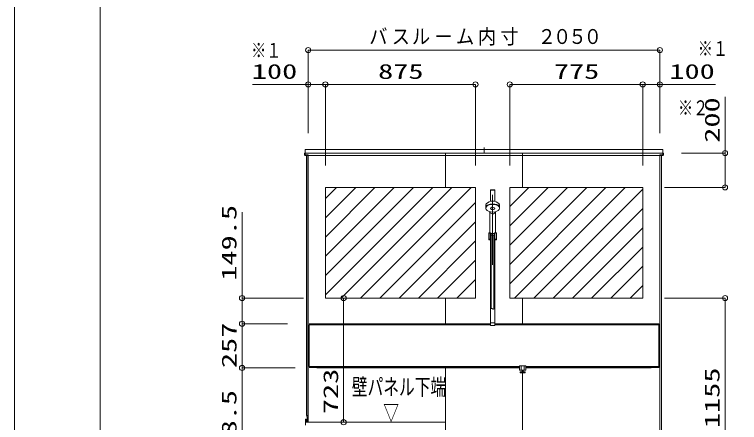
# Model space of a CAD drawing. Units: millimetres on the paper. Extents: x -305 to 305, y -152 to 152.
# Drawn here: x -301 to -216.5, y 44.7 to 92.2 of the extents above; entities that cross this region are included whole.
import ezdxf
from ezdxf.enums import TextEntityAlignment as Align

# ---------------------------------------------------------------- set-up
doc = ezdxf.new("R2010")
doc.units = ezdxf.units.MM
doc.linetypes.add('LONG_CHAIN', pattern=[21, 18, -1, 1, -1])
for name, color, linetype, lineweight in [('0-0_0', 7, 'Continuous', 9), ('0-1_VIEW0002', 7, 'Continuous', 9), ('0-3_図面枠', 3, 'Continuous', 9), ('0-4_DEFPOINTS', 7, 'Continuous', 9)]:
    doc.layers.add(name, color=color, linetype=linetype, lineweight=lineweight)
doc.styles.add('ＭＳ ゴシック', font='')
doc.styles.get('ＭＳ ゴシック').set_extended_font_data('MS Gothic')

# ---------------------------------------------------------------- blocks, each defined once
blk = doc.blocks.new('_ORIGIN')
at = {"layer": '0-0_0'}
blk.add_line((0, 0), (-1, 0), dxfattribs=at)
blk.add_circle((0, 0), 0.5, dxfattribs=at)

msp = doc.modelspace()

# ---------------------------------------------------------------- linework, layer by layer
at = {"layer": '0-0_0'}
for p, q in [((-264.77, 59.537), (-252.254, 72.053)), ((-264.77, 61.782), (-254.499, 72.053)), ((-264.77, 64.027), (-256.744, 72.053)), ((-264.77, 66.272), (-258.99, 72.053)), ((-264.77, 68.517), (-261.235, 72.053)), ((-264.77, 70.762), (-263.48, 72.053)), ((-262.909, 59.153), (-250.009, 72.053)), ((-260.664, 59.153), (-247.764, 72.053)), ((-243.27, 60.832), (-232.049, 72.053)), ((-243.27, 63.077), (-234.294, 72.053)), ((-243.27, 65.322), (-236.539, 72.053)), ((-243.27, 67.567), (-238.784, 72.053)), ((-243.27, 69.812), (-241.029, 72.053)), ((-242.704, 59.153), (-229.804, 72.053)), ((-240.459, 59.153), (-227.77, 71.841)), ((-258.419, 59.153), (-247.27, 70.302)), ((-238.214, 59.153), (-227.77, 69.596)), ((-256.174, 59.153), (-247.27, 68.057)), ((-235.968, 59.153), (-227.77, 67.351)), ((-253.929, 59.153), (-247.27, 65.812)), ((-233.723, 59.153), (-227.77, 65.106)), ((-251.684, 59.153), (-247.27, 63.567)), ((-231.478, 59.153), (-227.77, 62.861)), ((-249.439, 59.153), (-247.27, 61.322)), ((-229.233, 59.153), (-227.77, 60.616))]:
    msp.add_line(p, q, dxfattribs=at)
at = {"layer": '0-1_VIEW0002'}
for p, q in [((-266.77, 78.993), (-266.77, 88.053)), ((-266.17, 88.053), (-226.37, 88.053)), ((-225.77, 80.273), (-225.77, 88.053)), ((-267.37, 84.053), (-267.97, 84.053)), ((-264.77, 84.053), (-266.77, 84.053)), ((-264.77, 74.593), (-264.77, 84.053)), ((-264.77, 74.593), (-264.77, 84.053)), ((-264.17, 84.053), (-263.57, 84.053)), ((-264.17, 84.053), (-247.87, 84.053)), ((-247.27, 74.593), (-247.27, 84.053)), ((-243.27, 74.593), (-243.27, 84.053)), ((-242.67, 84.053), (-228.37, 84.053)), ((-228.37, 84.053), (-228.97, 84.053)), ((-227.77, 78.993), (-227.77, 84.053)), ((-227.77, 84.053), (-225.77, 84.053)), ((-227.77, 74.593), (-227.77, 84.053)), ((-225.17, 84.053), (-224.57, 84.053)), ((-267.11, 76.053), (-267.11, 76.453)), ((-225.43, 76.453), (-267.11, 76.453)), ((-246.27, 76.053), (-246.27, 76.713)), ((-225.43, 76.053), (-225.43, 76.453)), ((-225.33, 76.053), (-267.21, 76.053)), ((-267.21, 76.053), (-267.21, 75.753)), ((-267.116, 76.053), (-267.13, 76.053)), ((-267.13, 76.053), (-267.13, 75.879)), ((-267.13, 76.053), (-267.13, 75.753)), ((-225.41, 75.753), (-267.13, 75.753)), ((-267.116, 76.053), (-225.424, 76.053)), ((-267.116, 76.053), (-267.116, 75.879)), ((-266.81, 75.853), (-267.09, 75.853)), ((-266.78, 75.839), (-267.09, 75.839)), ((-266.974, 75.839), (-266.974, 48.737)), ((-266.95, 75.803), (-266.95, 48.737)), ((-266.784, 75.813), (-266.784, 44.733)), ((-266.77, 75.813), (-266.77, 44.693)), ((-260.67, 76.053), (-260.66, 76.053)), ((-259.85, 76.053), (-259.97, 76.053)), ((-259.85, 76.053), (-259.97, 76.053)), ((-259.85, 76.053), (-259.97, 76.053)), ((-256.771, 76.053), (-256.761, 76.053)), ((-250.77, 76.053), (-250.77, 72.053)), ((-241.77, 76.053), (-241.77, 72.053)), ((-239.35, 76.053), (-239.47, 76.053)), ((-239.35, 76.053), (-239.47, 76.053)), ((-239.35, 76.053), (-239.47, 76.053)), ((-225.77, 75.813), (-225.77, 36.533)), ((-225.761, 75.839), (-225.45, 75.839)), ((-225.761, 75.839), (-225.45, 75.839)), ((-225.756, 75.813), (-225.756, 36.533)), ((-225.73, 75.853), (-225.45, 75.853)), ((-225.73, 75.853), (-225.45, 75.853)), ((-225.59, 75.803), (-225.59, 37.153)), ((-225.566, 75.839), (-225.566, 37.293)), ((-225.424, 76.053), (-225.41, 76.053)), ((-225.424, 76.053), (-225.424, 75.879)), ((-225.41, 76.053), (-225.41, 75.879)), ((-225.41, 76.053), (-225.41, 75.753)), ((-225.33, 76.053), (-225.33, 75.753)), ((-218.169, 72.653), (-218.169, 75.453)), ((-264.77, 72.053), (-264.77, 59.153)), ((-264.77, 72.053), (-247.27, 72.053)), ((-247.27, 72.053), (-247.27, 59.153)), ((-243.27, 72.053), (-243.27, 59.153)), ((-243.27, 72.053), (-227.77, 72.053)), ((-227.77, 72.053), (-227.77, 59.153)), ((-225.23, 72.053), (-218.169, 72.053)), ((-274.487, 56.763), (-274.487, 58.553)), ((-264.77, 59.153), (-247.27, 59.153)), ((-262.23, 59.153), (-262.638, 59.153)), ((-262.638, 45.293), (-262.638, 58.553)), ((-250.77, 59.153), (-250.77, 56.163)), ((-243.27, 59.153), (-227.77, 59.153)), ((-241.77, 59.153), (-241.77, 56.163)), ((-225.23, 59.153), (-218.169, 59.153)), ((-218.169, 58.553), (-218.169, 36.653)), ((-269.19, 56.163), (-274.487, 56.163)), ((-269.19, 56.163), (-274.487, 56.163)), ((-274.487, 55.563), (-274.487, 51.623)), ((-268.31, 51.023), (-274.488, 51.023)), ((-268.31, 51.023), (-274.487, 51.023)), ((-250.77, 51.023), (-250.77, 36.493)), ((-274.488, 36.653), (-274.488, 50.423)), ((-241.77, 50.438), (-241.77, 36.493)), ((-266.974, 49.333), (-266.974, 45.493)), ((-266.95, 49.333), (-266.95, 45.353)), ((-267.09, 45.053), (-267.069, 45.053)), ((-267.078, 44.353), (-267.09, 45.053)), ((-267.004, 44.663), (-267.009, 44.994)), ((-266.95, 45.493), (-266.974, 45.493)), ((-266.784, 45.493), (-266.95, 45.493)), ((-266.9, 45.353), (-266.95, 45.353)), ((-266.95, 44.993), (-266.95, 44.733)), ((-266.936, 44.993), (-266.95, 44.993)), ((-266.936, 44.993), (-266.936, 44.733)), ((-266.9, 45.353), (-266.9, 44.707)), ((-266.9, 44.707), (-266.91, 44.707)), ((-266.81, 44.693), (-266.91, 44.693)), ((-266.81, 44.707), (-266.9, 44.707)), ((-266.9, 44.693), (-250.77, 44.693)), ((-264.36, 44.693), (-262.638, 44.693))]:
    msp.add_line(p, q, dxfattribs=at)
at = {"layer": '0-1_VIEW0002', "color": 2}
for p, q in [((-245.524, 70.43), (-245.524, 71.763)), ((-245.524, 71.763), (-245.016, 71.763)), ((-245.524, 71.739), (-245.016, 71.739)), ((-245.016, 70.43), (-245.016, 71.763)), ((-245.72, 66.753), (-245.614, 66.753)), ((-245.544, 66.696), (-245.72, 66.753)), ((-245.72, 65.953), (-245.43, 65.953)), ((-245.525, 66.725), (-245.614, 66.753)), ((-245.545, 66.044), (-245.485, 66.044)), ((-245.544, 66.696), (-245.485, 66.696)), ((-245.524, 55.963), (-245.524, 65.953)), ((-245.445, 66.668), (-245.445, 66.047)), ((-245.11, 65.953), (-244.82, 65.953)), ((-245.095, 66.668), (-245.095, 66.047)), ((-244.997, 66.696), (-245.055, 66.696)), ((-245.016, 66.725), (-244.927, 66.753)), ((-245.016, 55.963), (-245.016, 65.953)), ((-244.997, 66.696), (-244.82, 66.753)), ((-244.995, 66.044), (-244.82, 65.953)), ((-244.927, 66.753), (-244.82, 66.753)), ((-245.524, 56.273), (-245.016, 56.273)), ((-245.524, 55.963), (-245.016, 55.963)), ((-242.13, 51.253), (-241.41, 51.253)), ((-242.13, 51.253), (-241.41, 51.253)), ((-242.13, 51.253), (-242.13, 50.753)), ((-242.13, 51.253), (-242.13, 50.753)), ((-242.13, 50.753), (-241.41, 50.753)), ((-242.13, 50.753), (-241.41, 50.753)), ((-241.945, 50.793), (-241.945, 51.213)), ((-241.945, 50.793), (-241.945, 51.213)), ((-241.82, 50.578), (-241.82, 50.753)), ((-241.72, 50.578), (-241.72, 50.753)), ((-241.595, 50.793), (-241.595, 51.213)), ((-241.595, 50.793), (-241.595, 51.213)), ((-241.41, 51.253), (-241.41, 50.753)), ((-241.41, 51.253), (-241.41, 50.753)), ((-242.07, 50.458), (-242.07, 50.558)), ((-241.49, 50.578), (-242.05, 50.578)), ((-241.49, 50.438), (-242.05, 50.438)), ((-241.47, 50.458), (-241.47, 50.558))]:
    msp.add_line(p, q, dxfattribs=at)
at = {"layer": '0-1_VIEW0002', "color": 4, "linetype": 'LONG_CHAIN'}
msp.add_line((-245.27, 63.046), (-245.27, 71.177), dxfattribs=at)
at = {"layer": '0-1_VIEW0002', "color": 4}
for p, q in [((-246.07, 69.708), (-246.061, 70.022)), ((-244.471, 69.708), (-244.479, 70.022)), ((-245.6, 69.074), (-245.6, 69.074)), ((-245.6, 68.907), (-245.6, 69.064)), ((-245.6, 68.907), (-245.6, 66.821)), ((-244.941, 69.074), (-244.94, 69.074)), ((-244.94, 68.907), (-244.94, 69.064)), ((-244.94, 66.819), (-244.94, 68.907)), ((-245.45, 66.699), (-245.45, 66.576)), ((-245.27, 66.62), (-245.27, 66.629)), ((-245.09, 66.699), (-245.09, 66.576)), ((-245.11, 57.921), (-245.1, 57.921))]:
    msp.add_line(p, q, dxfattribs=at)
at = {"layer": '0-1_VIEW0002', "color": 6}
for p, q in [((-245.43, 66.516), (-245.43, 57.921)), ((-245.11, 57.921), (-245.11, 66.516)), ((-245.121, 57.913), (-245.11, 57.921)), ((-245.524, 56.053), (-266.67, 56.053)), ((-266.67, 56.053), (-266.67, 51.193)), ((-266.65, 56.163), (-245.524, 56.163)), ((-266.65, 56.083), (-245.524, 56.083)), ((-245.016, 56.163), (-225.89, 56.163)), ((-245.016, 56.083), (-225.89, 56.083)), ((-225.87, 56.053), (-245.016, 56.053)), ((-225.87, 56.103), (-225.87, 56.143)), ((-225.87, 56.103), (-225.87, 56.143)), ((-225.87, 56.053), (-225.87, 51.193)), ((-242.13, 51.193), (-266.67, 51.193)), ((-266.65, 51.163), (-242.13, 51.163)), ((-266.65, 51.083), (-242.13, 51.083)), ((-265.77, 51.083), (-265.77, 51.023)), ((-265.77, 51.023), (-242.13, 51.023)), ((-265.71, 51.023), (-265.71, 51.083)), ((-265.63, 51.083), (-265.63, 51.023)), ((-225.87, 51.193), (-241.41, 51.193)), ((-241.41, 51.163), (-225.89, 51.163)), ((-241.41, 51.083), (-225.89, 51.083)), ((-241.41, 51.023), (-226.77, 51.023)), ((-226.91, 51.083), (-226.91, 51.023)), ((-226.83, 51.023), (-226.83, 51.083)), ((-226.77, 51.083), (-226.77, 51.023)), ((-225.87, 51.143), (-225.87, 51.103)), ((-225.87, 51.143), (-225.87, 51.103))]:
    msp.add_line(p, q, dxfattribs=at)
at = {"layer": '0-1_VIEW0002'}
for points in [[(-266.77, 78.353), (-266.77, 84.053), (-273.255, 84.053)], [(-225.77, 78.353), (-225.77, 84.053), (-219.286, 84.053)], [(-223.23, 76.053), (-218.169, 76.053), (-218.169, 82.603)], [(-266.83, 75.839), (-266.83, 75.803), (-266.95, 75.803)], [(-225.71, 75.839), (-225.71, 75.803), (-225.59, 75.803)], [(-225.71, 75.839), (-225.71, 75.803), (-225.59, 75.803)], [(-267.31, 59.153), (-274.487, 59.153), (-274.487, 69.151)]]:
    msp.add_lwpolyline(points, dxfattribs=at)
at = {"layer": '0-1_VIEW0002', "color": 4}
for points in [[(-246.068, 69.66), (-246.07, 69.694), (-246.031, 69.831), (-245.904, 69.964), (-245.774, 70.038), (-245.565, 70.106), (-245.27, 70.137), (-245.017, 70.114), (-244.773, 70.041), (-244.64, 69.966), (-244.52, 69.847), (-244.484, 69.774), (-244.471, 69.694), (-244.473, 69.66)], [(-245.605, 69.213), (-245.602, 69.172), (-245.6, 69.117), (-245.6, 69.064)], [(-244.954, 69.171), (-245.035, 69.055), (-245.173, 68.984), (-245.27, 68.971), (-245.417, 69.001), (-245.541, 69.09), (-245.587, 69.171)], [(-244.936, 69.213), (-244.939, 69.172), (-244.941, 69.117), (-244.94, 69.064)], [(-244.94, 66.819), (-245.025, 66.731), (-245.168, 66.678), (-245.27, 66.668), (-245.424, 66.691), (-245.553, 66.759), (-245.6, 66.821)], [(-245.091, 66.576), (-245.09, 66.57), (-245.103, 66.527), (-245.143, 66.488), (-245.27, 66.454), (-245.369, 66.473), (-245.438, 66.527), (-245.45, 66.57), (-245.45, 66.576)]]:
    msp.add_lwpolyline(points, dxfattribs=at)
for points in [[(-245.27, 69.171), (-245.524, 69.195), (-245.767, 69.27), (-245.901, 69.346), (-246.021, 69.468), (-246.057, 69.542), (-246.07, 69.625), (-246.031, 69.765), (-245.904, 69.901), (-245.774, 69.977), (-245.565, 70.046), (-245.27, 70.078), (-245.017, 70.055), (-244.773, 69.98), (-244.64, 69.904), (-244.52, 69.781), (-244.484, 69.707), (-244.471, 69.625), (-244.51, 69.484), (-244.637, 69.348), (-244.766, 69.273), (-244.976, 69.203)], [(-245.27, 69.471), (-245.402, 69.494), (-245.494, 69.558), (-245.51, 69.609), (-245.471, 69.684), (-245.359, 69.737), (-245.27, 69.747), (-245.139, 69.724), (-245.047, 69.66), (-245.03, 69.609), (-245.07, 69.534), (-245.182, 69.481)]]:
    msp.add_lwpolyline(points, close=True, dxfattribs=at)
at = {"layer": '0-1_VIEW0002', "color": 2}
for points in [[(-245.473, 65.953), (-245.72, 65.953), (-245.72, 66.753), (-245.614, 66.753)], [(-245.545, 66.697), (-245.545, 66.044), (-245.72, 65.953)], [(-245.479, 66.708), (-245.533, 66.72), (-245.525, 66.725)], [(-245.43, 65.983), (-245.48, 66.001), (-245.471, 66.01)], [(-245.069, 66.009), (-245.06, 66.001), (-245.11, 65.983)], [(-244.927, 66.753), (-244.82, 66.753), (-244.82, 65.953), (-245.068, 65.953)], [(-245.016, 66.725), (-245.007, 66.72), (-245.061, 66.708)], [(-244.995, 66.697), (-244.995, 66.044), (-245.055, 66.044)]]:
    msp.add_lwpolyline(points, dxfattribs=at)
at = {"layer": '0-1_VIEW0002', "color": 6}
msp.add_lwpolyline([(-245.43, 57.921), (-245.426, 57.924), (-245.422, 57.928), (-245.419, 57.931), (-245.415, 57.933), (-245.411, 57.936), (-245.407, 57.938), (-245.403, 57.941), (-245.398, 57.942), (-245.394, 57.943), (-245.389, 57.944), (-245.382, 57.944), (-245.374, 57.944), (-245.366, 57.942), (-245.358, 57.939), (-245.349, 57.936), (-245.341, 57.932), (-245.332, 57.928), (-245.323, 57.924), (-245.314, 57.919), (-245.306, 57.914), (-245.296, 57.908), (-245.286, 57.902), (-245.277, 57.896), (-245.268, 57.891), (-245.258, 57.886), (-245.249, 57.881), (-245.24, 57.878), (-245.231, 57.875), (-245.223, 57.872), (-245.214, 57.871), (-245.203, 57.872), (-245.193, 57.873), (-245.182, 57.876), (-245.172, 57.881), (-245.162, 57.886), (-245.151, 57.892), (-245.141, 57.899), (-245.131, 57.906), (-245.121, 57.913)], dxfattribs=at)
at = {"layer": '0-1_VIEW0002'}
for centre, radius, start, end in [((-267.09, 75.879), 0.04, 179.99999, 270), ((-267.09, 75.879), 0.026, 179.99999, 270), ((-266.81, 75.813), 0.04, 359.99999, 90), ((-266.81, 75.813), 0.026, 359.99999, 90), ((-266.78, 75.743), 0.01, 0, 90), ((-225.73, 75.813), 0.04, 90, 180.00001), ((-225.73, 75.813), 0.04, 90, 180.00001), ((-225.76, 75.743), 0.01, 90, 180), ((-225.73, 75.813), 0.026, 90, 180.00001), ((-225.73, 75.813), 0.026, 90, 180.00001), ((-225.45, 75.879), 0.04, 270, 0.00001), ((-225.45, 75.879), 0.026, 270, 0.00001), ((-225.45, 75.879), 0.026, 270, 0.00001), ((-225.45, 75.879), 0.04, 270, 0.00001), ((-267.069, 44.993), 0.06, 1, 90), ((-266.91, 44.733), 0.04, 179.99999, 270), ((-266.91, 44.733), 0.026, 179.99999, 270), ((-266.81, 44.733), 0.026, 270, 0.00001), ((-266.81, 44.733), 0.04, 270.00001, 359.99999), ((-266.81, 44.733), 0.04, 270, 0.00001)]:
    msp.add_arc(centre, radius, start, end, dxfattribs=at)
at = {"layer": '0-1_VIEW0002', "color": 4}
for centre, radius, start, end in [((-245.27, 69.463), 1, 41.29928, 138.70072), ((-245.901, 70.018), 0.16, 138.70072, 178.5), ((-245.655, 70.022), 0.01, 305, 312.69134), ((-244.639, 70.018), 0.16, 1.5, 41.29928), ((-246.199, 69.052), 0.6, 3.81289, 16.0401), ((-244.342, 69.052), 0.6, 163.9599, 176.18711)]:
    msp.add_arc(centre, radius, start, end, dxfattribs=at)
at = {"layer": '0-1_VIEW0002', "color": 2}
for centre, radius, start, end in [((-245.485, 66.656), 0.04, 8.11877, 90), ((-245.485, 66.084), 0.04, 270, 0), ((-245.485, 66.668), 0.04, 0, 83.77758), ((-245.485, 66.047), 0.04, 289.09862, 0), ((-245.055, 66.668), 0.04, 96.22242, 180), ((-245.055, 66.656), 0.04, 90, 171.88123), ((-245.055, 66.084), 0.04, 180, 270), ((-245.055, 66.047), 0.04, 180, 250.90138), ((-241.985, 51.213), 0.04, 0, 90), ((-241.985, 51.213), 0.04, 0, 90), ((-241.985, 50.793), 0.04, 270, 0), ((-241.985, 50.793), 0.04, 270, 0), ((-241.555, 51.213), 0.04, 90, 180), ((-241.555, 51.213), 0.04, 90, 180), ((-241.555, 50.793), 0.04, 180, 270), ((-241.555, 50.793), 0.04, 180, 270), ((-242.05, 50.558), 0.02, 90, 180), ((-242.05, 50.458), 0.02, 180, 270), ((-241.49, 50.558), 0.02, 0, 90), ((-241.49, 50.458), 0.02, 270, 0)]:
    msp.add_arc(centre, radius, start, end, dxfattribs=at)
at = {"layer": '0-1_VIEW0002', "color": 6}
for centre, start, end in [((-225.89, 56.143), 0, 90), ((-225.89, 56.143), 0, 90), ((-225.89, 56.103), 270, 0), ((-225.89, 56.103), 270, 0), ((-225.89, 51.143), 0, 90), ((-225.89, 51.143), 0, 90), ((-225.89, 51.103), 270, 0), ((-225.89, 51.103), 270, 0)]:
    msp.add_arc(centre, 0.02, start, end, dxfattribs=at)
at = {"layer": '0-3_図面枠'}
msp.add_lwpolyline([(-291.017, -138.498), (108.983, -138.498), (108.983, 138.502), (-291.017, 138.502)], close=True, dxfattribs=at)
at = {"layer": '0-4_DEFPOINTS'}
msp.add_line((-301.017, -148.498), (-301.017, 148.502), dxfattribs=at)

# ---------------------------------------------------------------- block references
at = {"layer": '0-1_VIEW0002', "xscale": 0.6, "yscale": 0.6}
for p, rotation in [((-266.77, 88.053), 180), ((-264.77, 84.053), 180), ((-264.77, 84.053), 180), ((-243.27, 84.053), 180), ((-225.77, 84.053), 180), ((-218.169, 76.053), 90), ((-218.169, 72.053), 270), ((-274.487, 59.153), 90), ((-262.638, 59.153), 90), ((-218.169, 59.153), 90), ((-274.487, 56.163), 270), ((-274.487, 56.163), 90), ((-274.487, 51.023), 270), ((-274.488, 51.023), 90), ((-262.638, 44.693), 270)]:
    msp.add_blockref('_ORIGIN', p, dxfattribs=dict(at, rotation=rotation))
for p in [(-225.77, 88.053), (-266.77, 84.053), (-247.27, 84.053), (-227.77, 84.053), (-227.77, 84.053)]:
    msp.add_blockref('_ORIGIN', p, dxfattribs=at)

# ---------------------------------------------------------------- texts
at = {"layer": '0-1_VIEW0002', "style": 'ＭＳ ゴシック'}
for s, height, width, p in [('バ', 1.73, 0.9, (-259.652, 88.247)), ('ル', 1.73, 0.9, (-254.674, 88.247)), ('ム', 1.73, 0.9, (-249.542, 88.247)), ('内', 1.73, 0.9, (-246.986, 88.247)), ('寸', 1.73, 0.9, (-244.369, 88.247)), ('２', 1.73, 0.9, (-240.013, 88.247)), ('０', 1.73, 0.9, (-238.223, 88.247)), ('５', 1.73, 0.9, (-236.434, 88.247)), ('０', 1.73, 0.9, (-234.645, 88.247)), ('ス', 1.73, 0.9, (-257.035, 88.247)), ('ー', 1.73, 0.9, (-252.056, 88.247)), ('※１', 1.73, 0.75, (-273.427, 86.639)), ('※１', 1.73, 0.75, (-221.35, 86.842)), ('100', 1.73, 1.5, (-273.345, 84.178)), ('875', 1.73, 1.5, (-258.62, 84.178)), ('775', 1.73, 1.5, (-238.129, 84.178)), ('100', 1.73, 1.5, (-224.66, 84.178)), ('※２', 1.73, 0.75, (-223.659, 79.941)), ('壁パネル下端', 1.921, 0.7, (-261.686, 47.275)), ('\u3000\u3000▽', 1.921, 0.7, (-261.686, 44.278))]:
    msp.add_text(s, height=height, dxfattribs=dict(at, width=width)).set_placement(p, align=Align.BOTTOM_LEFT)
at = {"layer": '0-1_VIEW0002', "style": 'ＭＳ ゴシック', "width": 1.5}
for s, p in [('200', (-218.294, 77.252)), ('149.5', (-274.616, 61.18)), ('257', (-274.612, 51)), ('1155', (-218.294, 44.005)), ('723', (-262.763, 45.635)), ('748.5', (-274.617, 39.619))]:
    msp.add_text(s, height=1.73, rotation=90, dxfattribs=at).set_placement(p, align=Align.BOTTOM_LEFT)

doc.saveas('drawing.dxf')
